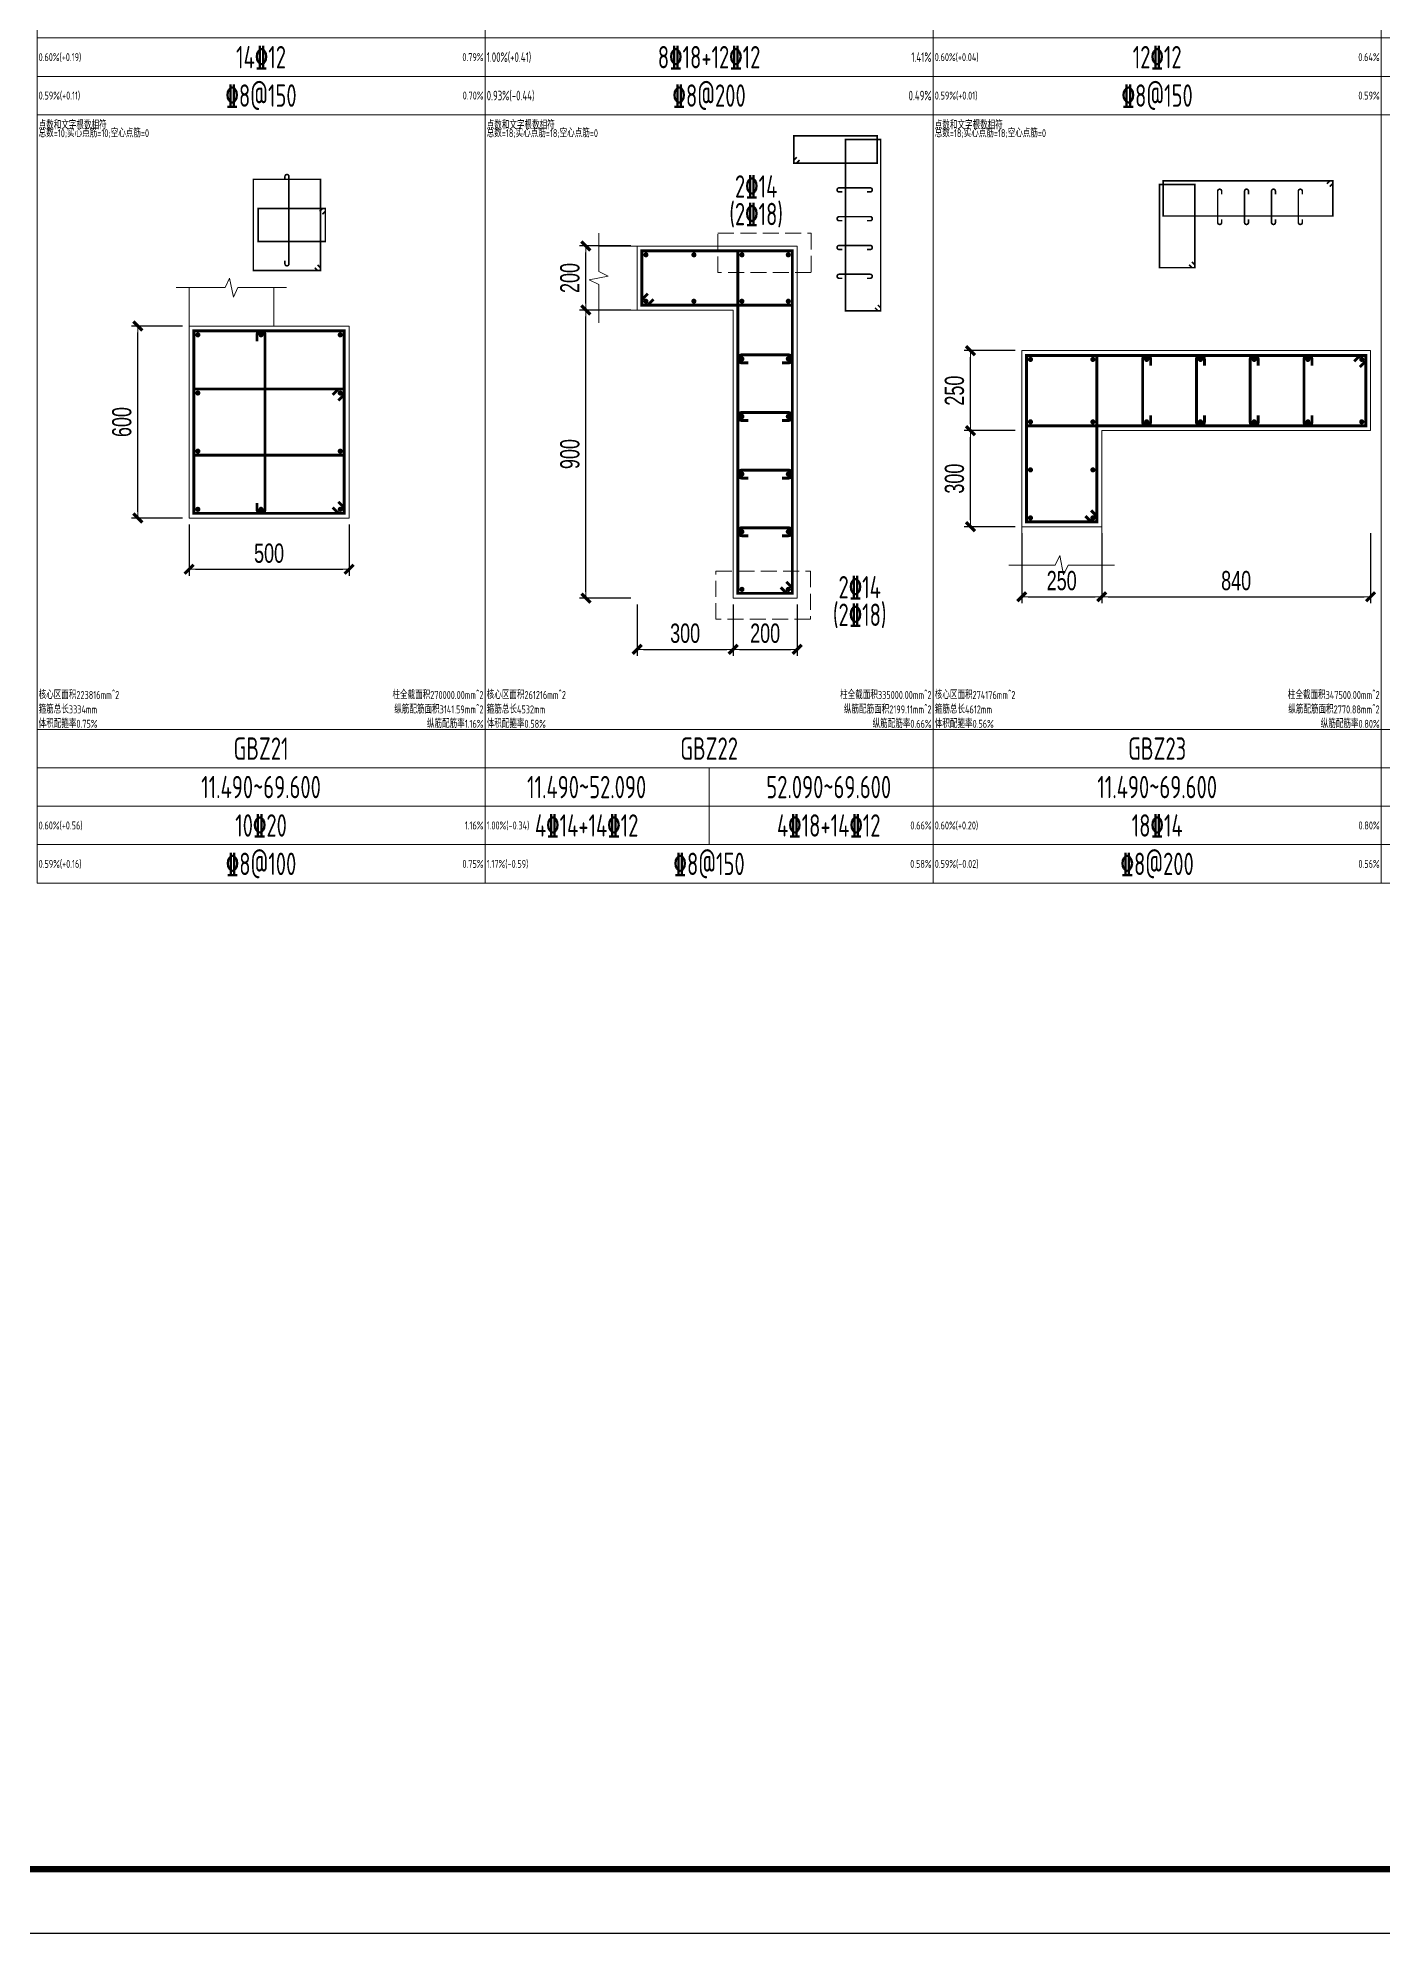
# Model space of a CAD drawing. Extents: x -129922 to 1190196, y -520662 to 139923.
# Drawn here: x 388096 to 409096, y -382909 to -353309 of the extents above; entities that cross this region are included whole.
import ezdxf
from ezdxf.enums import TextEntityAlignment as Align

# ---------------------------------------------------------------- set-up
doc = ezdxf.new("R2010")
doc.units = 0
doc.header["$LTSCALE"] = 1000
doc.header["$MEASUREMENT"] = 0
doc.linetypes.add('DASH', pattern=[0.35, 0.25, -0.1])
for name, color, linetype, lineweight in [('S-墙柱-REIN', 1, 'Continuous', 20), ('S-墙柱-大样细线', 7, 'Continuous', 20), ('S-墙柱-编号', 4, 'Continuous', 20), ('S-大样-DIM', 3, 'Continuous', 20), ('S-大样-REIN', 1, 'Continuous', 20), ('S-大样-实线', 2, 'Continuous', 20), ('S-板-BEAM', 4, 'DASH', 20), ('S-通用-TAB', 7, 'Continuous', 20)]:
    doc.layers.add(name, color=color, linetype=linetype, lineweight=lineweight)
doc.layers.add('Y-云图图框', color=7, linetype='Continuous')
doc.layers.add('配箍校核', color=34, linetype='Continuous', plot=False)
doc.styles.add('_YT_Name', font='', dxfattribs={"width": 0.8})
doc.styles.add('_YT_Sign_Text', font='ros.shx', dxfattribs={"width": 0.8, "bigfont": 'hztxt.shx'})
doc.styles.add('BW_Dim', font='Bweng.shx', dxfattribs={"width": 0.7, "bigfont": 'hztxt.shx'})
doc.styles.add('BW_Rein', font='tssdeng.shx', dxfattribs={"width": 0.7, "bigfont": 'hztxt.shx'})
doc.styles.get("Standard").update_dxf_attribs({"font": 'gbenor.shx', "bigfont": 'gbcbig.shx'})
doc.styles.add('TSSD_Rein', font='tssdeng.shx', dxfattribs={"width": 0.7, "bigfont": 'hztxt.shx'})
doc.styles.get('_YT_Name').set_extended_font_data('SimHei')
doc.dimstyles.new('Cyz_20_100', dxfattribs={"dimtxt": 300, "dimasz": 100, "dimexe": 100, "dimexo": 100, "dimgap": 100, "dimtad": 1, "dimdec": 0, "dimlfac": 0.2, "dimzin": 0, "dimdsep": 46, "dimtxsty": 'BW_Dim', "dimblk": '_bwk', "dimcen": 0, "dimclrt": 7, "dimadec": 0, "dimazin": 0, "dimtfac": 1, "dimtdec": 0, "dimtix": 1, "dimtmove": 2, "dimatfit": 0, "dimfxl": 0, "dimtolj": 1, "dimtzin": 0, "dimarcsym": 0})

# ---------------------------------------------------------------- blocks, each defined once
blk = doc.blocks.new('ECMCTK_A1_横_单行图名--0')
at = {"color": 4}
blk.add_lwpolyline([(0, 0), (841, 0), (841, 594), (0, 594)], close=True, dxfattribs=at)
at = {"const_width": 1}
blk.add_lwpolyline([(25, 10), (831, 10), (831, 584), (25, 584)], close=True, dxfattribs=at)
at = {"color": 80, "flags": 3}
for tag, height, p in [('YTHQINS', 3, (34.31, 585.5)), ('ECMCKEY', 3, (292.07, 288.23)), ('YTTQINS', 5.62, (848.03, 12.81)), ('YTFRAME', 3, (652.76, 5.84)), ('YTBARCODE_T1', 3, (749.78, 5.95))]:
    blk.add_attdef(tag, text='', height=height, dxfattribs=at).set_placement(p, align=Align.MIDDLE_CENTER)
for tag, height, style, width, p in [('证书编号', 4, '_YT_Sign_Text', 0.8, (708.87, 43.81)), ('审查批准号', 4, '_YT_Sign_Text', 0.8, (761.06, 43.81)), ('工程号', 4, '_YT_Sign_Text', 0.5, (804.08, 44.12)), ('设计单位', 6, '_YT_Name', 0.8, (623.75, 38.6)), ('建设单位', 4, '_YT_Sign_Text', 0.8, (734.96, 36.11)), ('阶段', 4, '_YT_Sign_Text', 0.8, (804.08, 35.81)), ('项目号', 4, '_YT_Sign_Text', 0.5, (822.08, 33.72)), ('项目名称', 4, '_YT_Sign_Text', 0.8, (734.96, 28.11)), ('专业', 4, '_YT_Sign_Text', 0.8, (804.08, 27.31)), ('图纸编号', 4, '_YT_Sign_Text', 0.5, (803.93, 19.36)), ('图纸名称', 4.5, '_YT_Name', 0.8, (735.39, 15.06)), ('出图比例', 4.2, '_YT_Sign_Text', 0.8, (681.82, 11.78)), ('日期', 4, '_YT_Sign_Text', 0.5, (803.88, 12.13)), ('版本号', 4, '_YT_Sign_Text', 0.8, (822.08, 13))]:
    blk.add_attdef(tag, text='', height=height, dxfattribs=dict(style=style, width=width)).set_placement(p, align=Align.CENTER)
at = {"style": '_YT_Sign_Text', "width": 0.8, "flags": 3}
for tag, p, height in [('{审定人}', (605.87, 26.45), 6.24), ('{校对人}', (658.35, 26.53), 6.24), ('[审定人]', (590.95, 27.81), 4.1), ('[校对人]', (642.23, 27.82), 4.1), ('[审核人]', (591.01, 19.76), 4.1), ('{审核人}', (606.98, 18.44), 6.24), ('[设计人]', (642.47, 20.21), 4.1), ('{设计人}', (658.48, 18.54), 6.24), ('[项目负责人]', (590.78, 12.01), 4.1), ('{项目负责人}', (608.28, 10.72), 6.24), ('[专业负责人]', (642.74, 11.77), 4.1), ('{专业负责人}', (658.58, 10.36), 6.24)]:
    blk.add_attdef(tag, p, '', height=height, dxfattribs=at)
at = {"color": 80, "flags": 3}
for tag, p in [('YTQRCODE', (551.04, 11.91)), ('YTBZSIT', (25, 10)), ('EXT_TK_LEFT', (25, 10))]:
    blk.add_attdef(tag, p, '', height=3, dxfattribs=at)
blk = doc.blocks.new('_bwk')
blk.add_line((-1, 0), (0, 0))
at = {"const_width": 0.5}
blk.add_lwpolyline([(-0.7, -0.7), (0.7, 0.7)], dxfattribs=at)
blk = doc.blocks.new('*D1626')
at = {"layer": 'Defpoints', "color": 0, "transparency": 16777216}
for p in [(390457, -360809), (392957, -360809), (392957, -361609)]:
    blk.add_point(p, dxfattribs=at)
at = {"layer": 'S-大样-DIM', "color": 0, "lineweight": -2, "transparency": 16777216}
for p, q in [((390457, -360909), (390457, -361709)), ((392957, -360909), (392957, -361709)), ((390557, -361609), (392857, -361609))]:
    blk.add_line(p, q, dxfattribs=at)
at = {"layer": 'S-大样-DIM', "color": 0, "lineweight": -2, "transparency": 16777216, "xscale": 100, "yscale": 100, "zscale": 100, "rotation": 180}
blk.add_blockref('_bwk', (390457, -361609), dxfattribs=at)
at = {"layer": 'S-大样-DIM', "color": 0, "lineweight": -2, "transparency": 16777216, "xscale": 100, "yscale": 100, "zscale": 100}
blk.add_blockref('_bwk', (392957, -361609), dxfattribs=at)
at = {"layer": 'S-大样-DIM', "color": 7, "transparency": 16777216, "insert": (391707, -361359), "char_height": 300, "attachment_point": 5, "style": 'BW_Dim'}
blk.add_mtext('\\A1;500', dxfattribs=at)
blk = doc.blocks.new('*D1627')
at = {"layer": 'Defpoints', "color": 0, "transparency": 16777216}
for p in [(389657, -357809), (390457, -357809), (390457, -360809)]:
    blk.add_point(p, dxfattribs=at)
at = {"layer": 'S-大样-DIM', "color": 0, "lineweight": -2, "transparency": 16777216}
for p, q in [((390357, -357809), (389557, -357809)), ((389657, -360709), (389657, -357909)), ((390357, -360809), (389557, -360809))]:
    blk.add_line(p, q, dxfattribs=at)
at = {"layer": 'S-大样-DIM', "color": 0, "lineweight": -2, "transparency": 16777216, "xscale": 100, "yscale": 100, "zscale": 100}
for p, rotation in [((389657, -357809), 90), ((389657, -360809), 270)]:
    blk.add_blockref('_bwk', p, dxfattribs=dict(at, rotation=rotation))
at = {"layer": 'S-大样-DIM', "color": 7, "transparency": 16777216, "insert": (389407, -359309), "char_height": 300, "attachment_point": 5, "rotation": 90, "style": 'BW_Dim'}
blk.add_mtext('\\A1;600', dxfattribs=at)
blk = doc.blocks.new('*D1628')
at = {"layer": 'Defpoints', "color": 0, "transparency": 16777216}
for p in [(398957, -362059), (399957, -362059), (399957, -362859)]:
    blk.add_point(p, dxfattribs=at)
at = {"layer": 'S-大样-DIM', "color": 0, "lineweight": -2, "transparency": 16777216}
for p, q in [((398957, -362159), (398957, -362959)), ((399957, -362159), (399957, -362959)), ((399057, -362859), (399857, -362859))]:
    blk.add_line(p, q, dxfattribs=at)
at = {"layer": 'S-大样-DIM', "color": 0, "lineweight": -2, "transparency": 16777216, "xscale": 100, "yscale": 100, "zscale": 100, "rotation": 180}
blk.add_blockref('_bwk', (398957, -362859), dxfattribs=at)
at = {"layer": 'S-大样-DIM', "color": 0, "lineweight": -2, "transparency": 16777216, "xscale": 100, "yscale": 100, "zscale": 100}
blk.add_blockref('_bwk', (399957, -362859), dxfattribs=at)
at = {"layer": 'S-大样-DIM', "color": 7, "transparency": 16777216, "insert": (399457, -362609), "char_height": 300, "attachment_point": 5, "style": 'BW_Dim'}
blk.add_mtext('\\A1;200', dxfattribs=at)
blk = doc.blocks.new('*D1629')
at = {"layer": 'Defpoints', "color": 0, "transparency": 16777216}
for p in [(397457, -362059), (398957, -362059), (398957, -362859)]:
    blk.add_point(p, dxfattribs=at)
at = {"layer": 'S-大样-DIM', "color": 0, "lineweight": -2, "transparency": 16777216}
for p, q in [((397457, -362159), (397457, -362959)), ((398957, -362159), (398957, -362959)), ((397557, -362859), (398857, -362859))]:
    blk.add_line(p, q, dxfattribs=at)
at = {"layer": 'S-大样-DIM', "color": 0, "lineweight": -2, "transparency": 16777216, "xscale": 100, "yscale": 100, "zscale": 100, "rotation": 180}
blk.add_blockref('_bwk', (397457, -362859), dxfattribs=at)
at = {"layer": 'S-大样-DIM', "color": 0, "lineweight": -2, "transparency": 16777216, "xscale": 100, "yscale": 100, "zscale": 100}
blk.add_blockref('_bwk', (398957, -362859), dxfattribs=at)
at = {"layer": 'S-大样-DIM', "color": 7, "transparency": 16777216, "insert": (398207, -362609), "char_height": 300, "attachment_point": 5, "style": 'BW_Dim'}
blk.add_mtext('\\A1;300', dxfattribs=at)
blk = doc.blocks.new('*D1630')
at = {"layer": 'Defpoints', "color": 0, "transparency": 16777216}
for p in [(396657, -356559), (397457, -356559), (397457, -357559)]:
    blk.add_point(p, dxfattribs=at)
at = {"layer": 'S-大样-DIM', "color": 0, "lineweight": -2, "transparency": 16777216}
for p, q in [((397357, -356559), (396557, -356559)), ((396657, -357459), (396657, -356659)), ((397357, -357559), (396557, -357559))]:
    blk.add_line(p, q, dxfattribs=at)
at = {"layer": 'S-大样-DIM', "color": 0, "lineweight": -2, "transparency": 16777216, "xscale": 100, "yscale": 100, "zscale": 100}
for p, rotation in [((396657, -356559), 90), ((396657, -357559), 270)]:
    blk.add_blockref('_bwk', p, dxfattribs=dict(at, rotation=rotation))
at = {"layer": 'S-大样-DIM', "color": 7, "transparency": 16777216, "insert": (396407, -357059), "char_height": 300, "attachment_point": 5, "rotation": 90, "style": 'BW_Dim'}
blk.add_mtext('\\A1;200', dxfattribs=at)
blk = doc.blocks.new('*D1631')
at = {"layer": 'Defpoints', "color": 0, "transparency": 16777216}
for p in [(396657, -357559), (397457, -357559), (397457, -362059)]:
    blk.add_point(p, dxfattribs=at)
at = {"layer": 'S-大样-DIM', "color": 0, "lineweight": -2, "transparency": 16777216}
for p, q in [((397357, -357559), (396557, -357559)), ((396657, -361959), (396657, -357659)), ((397357, -362059), (396557, -362059))]:
    blk.add_line(p, q, dxfattribs=at)
at = {"layer": 'S-大样-DIM', "color": 0, "lineweight": -2, "transparency": 16777216, "xscale": 100, "yscale": 100, "zscale": 100}
for p, rotation in [((396657, -357559), 90), ((396657, -362059), 270)]:
    blk.add_blockref('_bwk', p, dxfattribs=dict(at, rotation=rotation))
at = {"layer": 'S-大样-DIM', "color": 7, "transparency": 16777216, "insert": (396407, -359809), "char_height": 300, "attachment_point": 5, "rotation": 90, "style": 'BW_Dim'}
blk.add_mtext('\\A1;900', dxfattribs=at)
blk = doc.blocks.new('*D1632')
at = {"layer": 'Defpoints', "color": 0, "transparency": 16777216}
for p in [(404715, -360943), (408915, -360943), (408915, -362037)]:
    blk.add_point(p, dxfattribs=at)
at = {"layer": 'S-大样-DIM', "color": 0, "lineweight": -2, "transparency": 16777216}
for p, q in [((404715, -361043), (404715, -362137)), ((408915, -361043), (408915, -362137)), ((404815, -362037), (408815, -362037))]:
    blk.add_line(p, q, dxfattribs=at)
at = {"layer": 'S-大样-DIM', "color": 0, "lineweight": -2, "transparency": 16777216, "xscale": 100, "yscale": 100, "zscale": 100, "rotation": 180}
blk.add_blockref('_bwk', (404715, -362037), dxfattribs=at)
at = {"layer": 'S-大样-DIM', "color": 0, "lineweight": -2, "transparency": 16777216, "xscale": 100, "yscale": 100, "zscale": 100}
blk.add_blockref('_bwk', (408915, -362037), dxfattribs=at)
at = {"layer": 'S-大样-DIM', "color": 7, "transparency": 16777216, "insert": (406815, -361787), "char_height": 300, "attachment_point": 5, "style": 'BW_Dim'}
blk.add_mtext('\\A1;840', dxfattribs=at)
blk = doc.blocks.new('*D1633')
at = {"layer": 'Defpoints', "color": 0, "transparency": 16777216}
for p in [(403465, -360943), (404715, -360943), (404715, -362037)]:
    blk.add_point(p, dxfattribs=at)
at = {"layer": 'S-大样-DIM', "color": 0, "lineweight": -2, "transparency": 16777216}
for p, q in [((403465, -361043), (403465, -362137)), ((404715, -361043), (404715, -362137)), ((403565, -362037), (404615, -362037))]:
    blk.add_line(p, q, dxfattribs=at)
at = {"layer": 'S-大样-DIM', "color": 0, "lineweight": -2, "transparency": 16777216, "xscale": 100, "yscale": 100, "zscale": 100, "rotation": 180}
blk.add_blockref('_bwk', (403465, -362037), dxfattribs=at)
at = {"layer": 'S-大样-DIM', "color": 0, "lineweight": -2, "transparency": 16777216, "xscale": 100, "yscale": 100, "zscale": 100}
blk.add_blockref('_bwk', (404715, -362037), dxfattribs=at)
at = {"layer": 'S-大样-DIM', "color": 7, "transparency": 16777216, "insert": (404090, -361787), "char_height": 300, "attachment_point": 5, "style": 'BW_Dim'}
blk.add_mtext('\\A1;250', dxfattribs=at)
blk = doc.blocks.new('*D1634')
at = {"layer": 'Defpoints', "color": 0, "transparency": 16777216}
for p in [(402665, -358193), (403465, -358193), (403465, -359443)]:
    blk.add_point(p, dxfattribs=at)
at = {"layer": 'S-大样-DIM', "color": 0, "lineweight": -2, "transparency": 16777216}
for p, q in [((403365, -358193), (402565, -358193)), ((402665, -359343), (402665, -358293)), ((403365, -359443), (402565, -359443))]:
    blk.add_line(p, q, dxfattribs=at)
at = {"layer": 'S-大样-DIM', "color": 0, "lineweight": -2, "transparency": 16777216, "xscale": 100, "yscale": 100, "zscale": 100}
for p, rotation in [((402665, -358193), 90), ((402665, -359443), 270)]:
    blk.add_blockref('_bwk', p, dxfattribs=dict(at, rotation=rotation))
at = {"layer": 'S-大样-DIM', "color": 7, "transparency": 16777216, "insert": (402415, -358818), "char_height": 300, "attachment_point": 5, "rotation": 90, "style": 'BW_Dim'}
blk.add_mtext('\\A1;250', dxfattribs=at)
blk = doc.blocks.new('*D1635')
at = {"layer": 'Defpoints', "color": 0, "transparency": 16777216}
for p in [(402665, -359443), (403465, -359443), (403465, -360943)]:
    blk.add_point(p, dxfattribs=at)
at = {"layer": 'S-大样-DIM', "color": 0, "lineweight": -2, "transparency": 16777216}
for p, q in [((403365, -359443), (402565, -359443)), ((402665, -360843), (402665, -359543)), ((403365, -360943), (402565, -360943))]:
    blk.add_line(p, q, dxfattribs=at)
at = {"layer": 'S-大样-DIM', "color": 0, "lineweight": -2, "transparency": 16777216, "xscale": 100, "yscale": 100, "zscale": 100}
for p, rotation in [((402665, -359443), 90), ((402665, -360943), 270)]:
    blk.add_blockref('_bwk', p, dxfattribs=dict(at, rotation=rotation))
at = {"layer": 'S-大样-DIM', "color": 7, "transparency": 16777216, "insert": (402415, -360193), "char_height": 300, "attachment_point": 5, "rotation": 90, "style": 'BW_Dim'}
blk.add_mtext('\\A1;300', dxfattribs=at)

msp = doc.modelspace()

# ---------------------------------------------------------------- linework, layer by layer
at = {"layer": 'S-墙柱-REIN', "const_width": 40}
for points in [[(397574.2, -356697, 1), (397614.2, -356697, 1)], [(398324.2, -356697, 1), (398364.2, -356697, 1)], [(399074.2, -356697, 1), (399114.2, -356697, 1)], [(399799.2, -356697, 1), (399839.2, -356697, 1)], [(397574.2, -357422, 1), (397614.2, -357422, 1)], [(398324.2, -357422, 1), (398364.2, -357422, 1)], [(399074.2, -357422, 1), (399114.2, -357422, 1)], [(399799.2, -357422, 1), (399839.2, -357422, 1)], [(390574.2, -357947, 1), (390614.2, -357947, 1)], [(391561.7, -357947, 1), (391601.7, -357947, 1)], [(392799.2, -357947, 1), (392839.2, -357947, 1)], [(399074.2, -358322, 1), (399114.2, -358322, 1)], [(399799.2, -358322, 1), (399839.2, -358322, 1)], [(403582.2, -358330.5, 1), (403622.2, -358330.5, 1)], [(404557.2, -358330.5, 1), (404597.2, -358330.5, 1)], [(405397.2, -358330.5, 1), (405437.2, -358330.5, 1)], [(406237.2, -358330.5, 1), (406277.2, -358330.5, 1)], [(407077.2, -358330.5, 1), (407117.2, -358330.5, 1)], [(407917.2, -358330.5, 1), (407957.2, -358330.5, 1)], [(408757.2, -358330.5, 1), (408797.2, -358330.5, 1)], [(390574.2, -358855.3, 1), (390614.2, -358855.3, 1)], [(392799.2, -358855.3, 1), (392839.2, -358855.3, 1)], [(399074.2, -359222, 1), (399114.2, -359222, 1)], [(399799.2, -359222, 1), (399839.2, -359222, 1)], [(403582.2, -359305.5, 1), (403622.2, -359305.5, 1)], [(404557.2, -359305.5, 1), (404597.2, -359305.5, 1)], [(405397.2, -359305.5, 1), (405437.2, -359305.5, 1)], [(406237.2, -359305.5, 1), (406277.2, -359305.5, 1)], [(407077.2, -359305.5, 1), (407117.2, -359305.5, 1)], [(407917.2, -359305.5, 1), (407957.2, -359305.5, 1)], [(408757.2, -359305.5, 1), (408797.2, -359305.5, 1)], [(390574.2, -359763.6, 1), (390614.2, -359763.6, 1)], [(392799.2, -359763.6, 1), (392839.2, -359763.6, 1)], [(399074.2, -360122, 1), (399114.2, -360122, 1)], [(399799.2, -360122, 1), (399839.2, -360122, 1)], [(403582.2, -360055.5, 1), (403622.2, -360055.5, 1)], [(404557.2, -360055.5, 1), (404597.2, -360055.5, 1)], [(390574.2, -360672, 1), (390614.2, -360672, 1)], [(391561.7, -360672, 1), (391601.7, -360672, 1)], [(392799.2, -360672, 1), (392839.2, -360672, 1)], [(403582.2, -360805.5, 1), (403622.2, -360805.5, 1)], [(404557.2, -360805.5, 1), (404597.2, -360805.5, 1)], [(399074.2, -361022, 1), (399114.2, -361022, 1)], [(399799.2, -361022, 1), (399839.2, -361022, 1)], [(399074.2, -361922, 1), (399114.2, -361922, 1)], [(399799.2, -361922, 1), (399839.2, -361922, 1)]]:
    msp.add_lwpolyline(points, format="xyb", close=True, dxfattribs=at)
at = {"layer": 'S-墙柱-大样细线'}
for points in [[(398956.7, -357559.5), (397456.7, -357559.5), (397456.7, -356559.5), (399956.7, -356559.5), (399956.7, -362059.5), (398956.7, -362059.5)], [(392956.7, -357809.5), (392956.7, -360809.5), (390456.7, -360809.5), (390456.7, -357809.5)], [(404714.7, -359443), (404714.7, -360943), (403464.7, -360943), (403464.7, -358193), (408914.7, -358193), (408914.7, -359443)]]:
    msp.add_lwpolyline(points, close=True, dxfattribs=at)
at = {"layer": 'S-墙柱-编号'}
msp.add_lwpolyline([(398581.7, -364709.5), (398581.7, -365909.5)], dxfattribs=at)
at = {"layer": 'S-大样-REIN', "color": 1}
for points, const_width in [([(399952.1, -355173.4), (399906.1, -355219.4), (399906.1, -355263.6), (401206.1, -355263.6), (401206.1, -354838.6), (399906.1, -354838.6), (399906.1, -355263.6), (399950.3, -355263.6), (399996.2, -355217.6)], 25), ([(401172.2, -357523.9), (401218.1, -357569.8), (401262.3, -357569.8), (401262.3, -354894.8), (400712.3, -354894.8), (400712.3, -357569.8), (401262.3, -357569.8), (401262.3, -357525.6), (401216.4, -357479.7)], 25), ([(392421.2, -356897.2), (392467.1, -356943.2), (392511.3, -356943.2), (392511.3, -355518.2), (391461.3, -355518.2), (391461.3, -356943.2), (392511.3, -356943.2), (392511.3, -356899), (392465.4, -356853)], 25), ([(406079.1, -356851), (406125, -356897), (406169.2, -356897), (406169.2, -355597), (405619.2, -355597), (405619.2, -356897), (406169.2, -356897), (406169.2, -356852.8), (406123.3, -356806.8)], 25), ([(408279.5, -355630.9), (408325.5, -355584.9), (408325.5, -355540.7), (405675.5, -355540.7), (405675.5, -356090.7), (408325.5, -356090.7), (408325.5, -355540.7), (408281.3, -355540.7), (408235.3, -355586.7)], 25), ([(397623.7, -357304.2), (397531.7, -357396.1), (397531.7, -357484.5), (399881.7, -357484.5), (399881.7, -356634.5), (397531.7, -356634.5), (397531.7, -357484.5), (397620.1, -357484.5), (397712, -357392.6)], 45), ([(399701.4, -361892.6), (399793.3, -361984.5), (399881.7, -361984.5), (399881.7, -356634.5), (399031.7, -356634.5), (399031.7, -361984.5), (399881.7, -361984.5), (399881.7, -361896.1), (399789.8, -361804.2)], 45), ([(392701.4, -360642.6), (392793.3, -360734.5), (392881.7, -360734.5), (392881.7, -357884.5), (390531.7, -357884.5), (390531.7, -360734.5), (392881.7, -360734.5), (392881.7, -360646.1), (392789.8, -360554.2)], 45), ([(404459.4, -360776.1), (404551.3, -360868), (404639.7, -360868), (404639.7, -358268), (403539.7, -358268), (403539.7, -360868), (404639.7, -360868), (404639.7, -360779.6), (404547.8, -360687.7)], 45), ([(408747.8, -358448.3), (408839.7, -358356.4), (408839.7, -358268), (403539.7, -358268), (403539.7, -359368), (408839.7, -359368), (408839.7, -358268), (408751.3, -358268), (408659.4, -358359.9)], 45)]:
    msp.add_lwpolyline(points, dxfattribs=dict(at, const_width=const_width))
at = {"layer": 'S-大样-REIN'}
for points, const_width in [([(391955.1, -355524.4), (391955.1, -355474.4, -1), (392017.6, -355474.4), (392017.6, -356836.9, -1), (391955.1, -356836.9), (391955.1, -356786.9)], 25), ([(400662.3, -355713.6), (400612.3, -355713.6, -1), (400612.3, -355651.1), (401099.8, -355651.1, -1), (401099.8, -355713.6), (401049.8, -355713.6)], 25), ([(406589.2, -356140.7), (406589.2, -356190.7, -1), (406526.7, -356190.7), (406526.7, -355703.2, -1), (406589.2, -355703.2), (406589.2, -355753.2)], 25), ([(407009.2, -356140.7), (407009.2, -356190.7, -1), (406946.7, -356190.7), (406946.7, -355703.2, -1), (407009.2, -355703.2), (407009.2, -355753.2)], 25), ([(407429.2, -356140.7), (407429.2, -356190.7, -1), (407366.7, -356190.7), (407366.7, -355703.2, -1), (407429.2, -355703.2), (407429.2, -355753.2)], 25), ([(407849.2, -356140.7), (407849.2, -356190.7, -1), (407786.7, -356190.7), (407786.7, -355703.2, -1), (407849.2, -355703.2), (407849.2, -355753.2)], 25), ([(400662.3, -356163.6), (400612.3, -356163.6, -1), (400612.3, -356101.1), (401099.8, -356101.1, -1), (401099.8, -356163.6), (401049.8, -356163.6)], 25), ([(400662.3, -356613.6), (400612.3, -356613.6, -1), (400612.3, -356551.1), (401099.8, -356551.1, -1), (401099.8, -356613.6), (401049.8, -356613.6)], 25), ([(400662.3, -357063.6), (400612.3, -357063.6, -1), (400612.3, -357001.1), (401099.8, -357001.1, -1), (401099.8, -357063.6), (401049.8, -357063.6)], 25), ([(391519.2, -358047), (391519.2, -357947, -1), (391644.2, -357947), (391644.2, -360672, -1), (391519.2, -360672), (391519.2, -360572)], 45), ([(399194.2, -358384.5), (399094.2, -358384.5, -1), (399094.2, -358259.5), (399819.2, -358259.5, -1), (399819.2, -358384.5), (399719.2, -358384.5)], 45), ([(405479.7, -359205.5), (405479.7, -359305.5, -1), (405354.7, -359305.5), (405354.7, -358330.5, -1), (405479.7, -358330.5), (405479.7, -358430.5)], 45), ([(406319.7, -359205.5), (406319.7, -359305.5, -1), (406194.7, -359305.5), (406194.7, -358330.5, -1), (406319.7, -358330.5), (406319.7, -358430.5)], 45), ([(407159.7, -359205.5), (407159.7, -359305.5, -1), (407034.7, -359305.5), (407034.7, -358330.5, -1), (407159.7, -358330.5), (407159.7, -358430.5)], 45), ([(407999.7, -359205.5), (407999.7, -359305.5, -1), (407874.7, -359305.5), (407874.7, -358330.5, -1), (407999.7, -358330.5), (407999.7, -358430.5)], 45), ([(399194.2, -359284.5), (399094.2, -359284.5, -1), (399094.2, -359159.5), (399819.2, -359159.5, -1), (399819.2, -359284.5), (399719.2, -359284.5)], 45), ([(399194.2, -360184.5), (399094.2, -360184.5, -1), (399094.2, -360059.5), (399819.2, -360059.5, -1), (399819.2, -360184.5), (399719.2, -360184.5)], 45), ([(399194.2, -361084.5), (399094.2, -361084.5, -1), (399094.2, -360959.5), (399819.2, -360959.5, -1), (399819.2, -361084.5), (399719.2, -361084.5)], 45)]:
    msp.add_lwpolyline(points, format="xyb", dxfattribs=dict(at, const_width=const_width))
for points, const_width in [([(392496.2, -356018.3), (392542.1, -355972.3), (392586.3, -355972.3), (392586.3, -356489), (391536.3, -356489), (391536.3, -355972.3), (392586.3, -355972.3), (392586.3, -356016.5), (392540.4, -356062.5)], 25), ([(392701.4, -358884.7), (392793.3, -358792.8), (392881.7, -358792.8), (392881.7, -359826.1), (390531.7, -359826.1), (390531.7, -358792.8), (392881.7, -358792.8), (392881.7, -358881.2), (392789.8, -358973.1)], 45)]:
    msp.add_lwpolyline(points, dxfattribs=dict(at, const_width=const_width))
at = {"layer": 'S-大样-实线'}
for points in [[(396856.7, -357759.5), (396856.7, -357159.5), (396706.7, -357089.5), (397006.7, -357029.5), (396856.7, -356959.5), (396856.7, -356359.5)], [(397456.7, -356559.5), (396856.7, -356559.5)], [(390256.7, -357209.5), (391021, -357209.5), (391091, -357059.5), (391151, -357359.5), (391221, -357209.5), (391979, -357209.5)], [(390456.7, -357809.5), (390456.7, -357209.5)], [(391779, -357809.5), (391779, -357209.5)], [(397456.7, -357559.5), (396856.7, -357559.5)], [(403464.7, -360943), (403464.7, -361543)], [(404714.7, -360943), (404714.7, -361543)], [(403264.7, -361543), (403989.7, -361543), (404059.7, -361393), (404119.7, -361693), (404189.7, -361543), (404914.7, -361543)]]:
    msp.add_lwpolyline(points, dxfattribs=at)
at = {"layer": 'S-板-BEAM'}
for points in [[(398719.8, -356361.2), (400177.3, -356361.2), (400177.3, -356973.4), (398719.8, -356973.4)], [(400167.7, -362389.7), (398689.2, -362389.7), (398689.2, -361639.7), (400167.7, -361639.7)]]:
    msp.add_lwpolyline(points, close=True, dxfattribs=at)
at = {"layer": 'S-通用-TAB'}
for points in [[(388081.7, -354509.5), (388081.7, -342509.5), (395081.7, -342509.5), (395081.7, -354509.5), (388081.7, -354509.5), (388081.7, -352109.5), (395081.7, -352109.5), (395081.7, -352709.5), (388081.7, -352709.5), (388081.7, -353309.5), (395081.7, -353309.5), (395081.7, -353909.5), (388081.7, -353909.5), (388081.7, -354509.5)], [(395081.7, -354509.5), (395081.7, -342509.5), (402081.7, -342509.5), (402081.7, -354509.5), (395081.7, -354509.5), (395081.7, -352109.5), (402081.7, -352109.5), (402081.7, -352709.5), (395081.7, -352709.5), (395081.7, -353309.5), (402081.7, -353309.5), (402081.7, -353909.5), (395081.7, -353909.5), (395081.7, -354509.5)], [(402081.7, -354509.5), (402081.7, -342509.5), (409081.7, -342509.5), (409081.7, -354509.5), (402081.7, -354509.5), (402081.7, -352109.5), (409081.7, -352109.5), (409081.7, -352709.5), (402081.7, -352709.5), (402081.7, -353309.5), (409081.7, -353309.5), (409081.7, -353909.5), (402081.7, -353909.5), (402081.7, -354509.5)], [(409081.7, -354509.5), (409081.7, -342509.5), (416081.7, -342509.5), (416081.7, -354509.5), (409081.7, -354509.5), (409081.7, -352109.5), (416081.7, -352109.5), (416081.7, -352709.5), (409081.7, -352709.5), (409081.7, -353309.5), (416081.7, -353309.5), (416081.7, -353909.5), (409081.7, -353909.5), (409081.7, -354509.5)], [(388081.7, -366509.5), (388081.7, -354509.5), (395081.7, -354509.5), (395081.7, -366509.5), (388081.7, -366509.5), (388081.7, -364109.5), (395081.7, -364109.5), (395081.7, -364709.5), (388081.7, -364709.5), (388081.7, -365309.5), (395081.7, -365309.5), (395081.7, -365909.5), (388081.7, -365909.5), (388081.7, -366509.5)], [(395081.7, -366509.5), (395081.7, -354509.5), (402081.7, -354509.5), (402081.7, -366509.5), (395081.7, -366509.5), (395081.7, -364109.5), (402081.7, -364109.5), (402081.7, -364709.5), (395081.7, -364709.5), (395081.7, -365309.5), (402081.7, -365309.5), (402081.7, -365909.5), (395081.7, -365909.5), (395081.7, -366509.5)], [(402081.7, -366509.5), (402081.7, -354509.5), (409081.7, -354509.5), (409081.7, -366509.5), (402081.7, -366509.5), (402081.7, -364109.5), (409081.7, -364109.5), (409081.7, -364709.5), (402081.7, -364709.5), (402081.7, -365309.5), (409081.7, -365309.5), (409081.7, -365909.5), (402081.7, -365909.5), (402081.7, -366509.5)], [(409081.7, -366509.5), (409081.7, -354509.5), (416081.7, -354509.5), (416081.7, -366509.5), (409081.7, -366509.5), (409081.7, -364109.5), (416081.7, -364109.5), (416081.7, -364709.5), (409081.7, -364709.5), (409081.7, -365309.5), (416081.7, -365309.5), (416081.7, -365909.5), (409081.7, -365909.5), (409081.7, -366509.5)]]:
    msp.add_lwpolyline(points, dxfattribs=at)

# ---------------------------------------------------------------- block references
at = {"layer": 'Y-云图图框', "xscale": 100, "yscale": 100, "zscale": 100}
msp.add_blockref('ECMCTK_A1_横_单行图名--0', (369856.7, -382909.5), dxfattribs=at)

# ---------------------------------------------------------------- texts
at = {"layer": 'S-墙柱-编号', "width": 0.7}
for s, style, p in [('14\x8412', 'BW_Rein', (391581.7, -353609.5)), ('8\x8418+12\x8412', 'TSSD_Rein', (398581.7, -353609.5)), ('12\x8412', 'BW_Rein', (405581.7, -353609.5)), ('\x848@150', 'BW_Rein', (391581.7, -354209.5)), ('\x848@200', 'TSSD_Rein', (398581.7, -354209.5)), ('\x848@150', 'BW_Rein', (405581.7, -354209.5)), ('2\x8414', 'BW_Rein', (399316.5, -355628.8)), ('(2\x8418)', 'BW_Rein', (399316.5, -356059.8)), ('2\x8414', 'BW_Rein', (400934.2, -361887.6)), ('(2\x8418)', 'BW_Rein', (400934.2, -362318.6)), ('GBZ21', 'TSSD_Rein', (391581.7, -364409.5)), ('GBZ22', 'TSSD_Rein', (398581.7, -364409.5)), ('GBZ23', 'TSSD_Rein', (405581.7, -364409.5)), ('11.490~69.600', 'TSSD_Rein', (391581.7, -365009.5)), ('11.490~52.090', 'TSSD_Rein', (396668.5, -365009.5)), ('52.090~69.600', 'TSSD_Rein', (400450.7, -365009.5)), ('11.490~69.600', 'TSSD_Rein', (405581.7, -365009.5)), ('10\x8420', 'BW_Rein', (391581.7, -365609.5)), ('4\x8414+14\x8412', 'TSSD_Rein', (396668.5, -365609.5)), ('4\x8418+14\x8412', 'TSSD_Rein', (400450.7, -365609.5)), ('18\x8414', 'TSSD_Rein', (405581.7, -365609.5)), ('\x848@100', 'BW_Rein', (391581.7, -366209.5)), ('\x848@150', 'BW_Rein', (398581.7, -366209.5)), ('\x848@200', 'BW_Rein', (405581.7, -366209.5))]:
    msp.add_text(s, height=350, dxfattribs=dict(at, style=style)).set_placement(p, align=Align.MIDDLE_CENTER)
at = {"layer": '配箍校核', "style": 'BW_Rein', "width": 0.7}
for s, height, p in [('0.60%(+0.19)', 125, (388106.7, -353609.5)), ('1.00%(+0.41)', 150, (395106.7, -353609.5)), ('0.60%(+0.04)', 125, (402106.7, -353609.5)), ('0.59%(+0.11)', 125, (388106.7, -354209.5)), ('0.59%(+0.01)', 125, (402106.7, -354209.5)), ('0.60%(+0.56)', 125, (388106.7, -365609.5)), ('0.60%(+0.20)', 125, (402106.7, -365609.5)), ('0.59%(+0.16)', 125, (388106.7, -366209.5))]:
    msp.add_text(s, height=height, dxfattribs=at).set_placement(p, align=Align.MIDDLE_LEFT)
for s, height, p in [('0.79%', 125, (395056.7, -353609.5)), ('1.41%', 150, (402056.7, -353609.5)), ('0.64%', 125, (409056.7, -353609.5)), ('0.70%', 125, (395056.7, -354209.5)), ('0.59%', 125, (409056.7, -354209.5)), ('1.16%', 125, (395056.7, -365609.5)), ('0.80%', 125, (409056.7, -365609.5)), ('0.75%', 125, (395056.7, -366209.5))]:
    msp.add_text(s, height=height, dxfattribs=at).set_placement(p, align=Align.MIDDLE_RIGHT)
at = {"layer": '配箍校核', "color": 1, "style": 'BW_Rein', "width": 0.7}
for s, height, p in [('0.93%(-0.44)', 150, (395106.7, -354209.5)), ('1.00%(-0.34)', 125, (395106.7, -365609.5)), ('1.17%(-0.59)', 125, (395106.7, -366209.5)), ('0.59%(-0.02)', 125, (402106.7, -366209.5))]:
    msp.add_text(s, height=height, dxfattribs=at).set_placement(p, align=Align.MIDDLE_LEFT)
for s, height, p in [('0.49%', 150, (402056.7, -354209.5)), ('0.66%', 125, (402056.7, -365609.5)), ('0.58%', 125, (402056.7, -366209.5)), ('0.56%', 125, (409056.7, -366209.5))]:
    msp.add_text(s, height=height, dxfattribs=at).set_placement(p, align=Align.MIDDLE_RIGHT)
at = {"layer": '配箍校核', "style": 'BW_Rein', "width": 0.7}
for s, p in [('点数和文字根数相符', (388106.7, -354734.5)), ('点数和文字根数相符', (395106.7, -354734.5)), ('点数和文字根数相符', (402106.7, -354734.5)), ('总数=10;实心点筋=10;空心点筋=0', (388106.7, -354859.5)), ('总数=18;实心点筋=18;空心点筋=0', (395106.7, -354859.5)), ('总数=18;实心点筋=18;空心点筋=0', (402106.7, -354859.5)), ('核心区面积223816mm^ 2', (388106.7, -363634.5)), ('核心区面积261216mm^ 2', (395106.7, -363634.5)), ('核心区面积274176mm^ 2', (402106.7, -363634.5)), ('箍筋总长3334mm', (388106.7, -363859.5)), ('箍筋总长4532mm', (395106.7, -363859.5)), ('箍筋总长4612mm', (402106.7, -363859.5)), ('体积配箍率0.75%', (388106.7, -364084.5)), ('体积配箍率0.58%', (395106.7, -364084.5)), ('体积配箍率0.56%', (402106.7, -364084.5))]:
    msp.add_text(s, height=125, dxfattribs=at).set_placement(p)
for s, p in [('柱全截面积270000.00mm^ 2', (395056.7, -363634.5)), ('柱全截面积335000.00mm^ 2', (402056.7, -363634.5)), ('柱全截面积347500.00mm^ 2', (409056.7, -363634.5)), ('纵筋配筋面积3141.59mm^ 2', (395056.7, -363859.5)), ('纵筋配筋面积2199.11mm^ 2', (402056.7, -363859.5)), ('纵筋配筋面积2770.88mm^ 2', (409056.7, -363859.5)), ('纵筋配筋率1.16%', (395056.7, -364084.5)), ('纵筋配筋率0.66%', (402056.7, -364084.5)), ('纵筋配筋率0.80%', (409056.7, -364084.5))]:
    msp.add_text(s, height=125, dxfattribs=at).set_placement(p, align=Align.RIGHT)

# ---------------------------------------------------------------- dimensions: what is measured, and where the dimension line sits
at = {"layer": 'S-大样-DIM'}
for base, p1, p2, picture, middle in [((396656.7, -356559.5), (397456.7, -357559.5), (397456.7, -356559.5), '*D1630', (396406.7, -357059.5)), ((396656.7, -357559.5), (397456.7, -362059.5), (397456.7, -357559.5), '*D1631', (396406.7, -359809.5)), ((389656.7, -357809.5), (390456.7, -360809.5), (390456.7, -357809.5), '*D1627', (389406.7, -359309.5)), ((402664.7, -358193), (403464.7, -359443), (403464.7, -358193), '*D1634', (402414.7, -358818)), ((402664.7, -359443), (403464.7, -360943), (403464.7, -359443), '*D1635', (402414.7, -360193))]:
    dim = msp.add_linear_dim(base=base, p1=p1, p2=p2, angle=90, dimstyle='Cyz_20_100', dxfattribs=at)
    dim.commit()
    dim.dimension.update_dxf_attribs({"geometry": picture, "text_midpoint": middle})
for base, p1, p2, picture, middle in [((392956.7, -361609.5), (390456.7, -360809.5), (392956.7, -360809.5), '*D1626', (391706.7, -361359.5)), ((404714.7, -362036.8), (403464.7, -360943), (404714.7, -360943), '*D1633', (404089.7, -361786.8)), ((408914.7, -362036.8), (404714.7, -360943), (408914.7, -360943), '*D1632', (406814.7, -361786.8)), ((398956.7, -362859.5), (397456.7, -362059.5), (398956.7, -362059.5), '*D1629', (398206.7, -362609.5)), ((399956.7, -362859.5), (398956.7, -362059.5), (399956.7, -362059.5), '*D1628', (399456.7, -362609.5))]:
    dim = msp.add_linear_dim(base=base, p1=p1, p2=p2, dimstyle='Cyz_20_100', dxfattribs=at)
    dim.commit()
    dim.dimension.update_dxf_attribs({"geometry": picture, "text_midpoint": middle})

doc.saveas('drawing.dxf')
